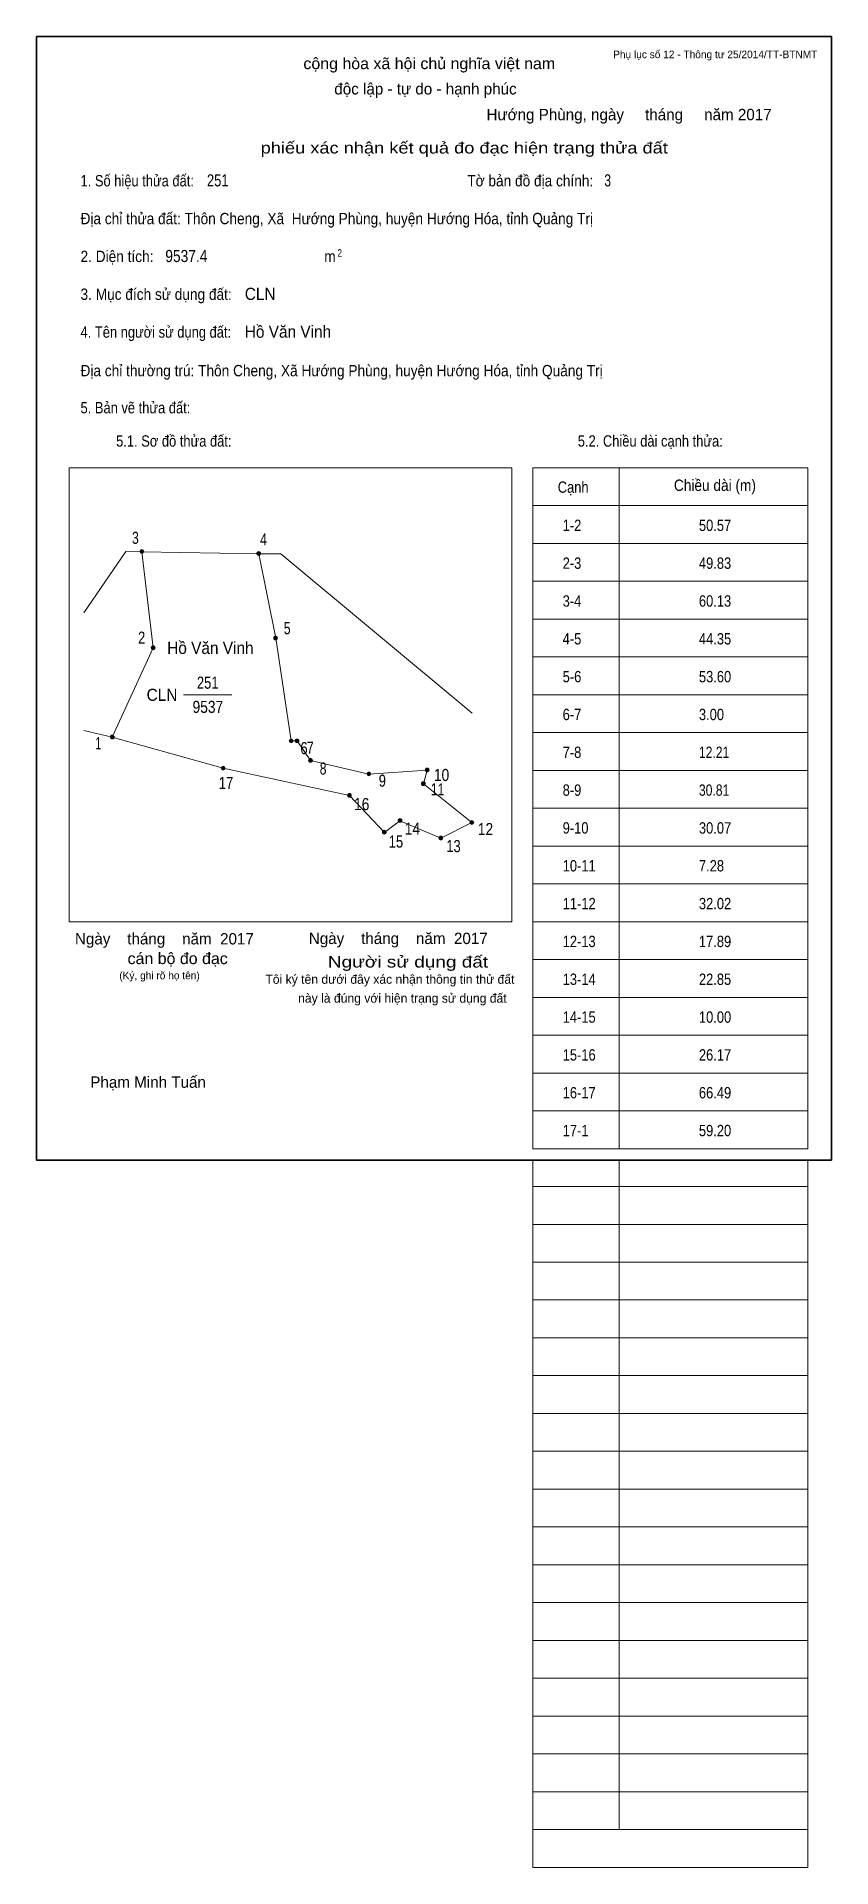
# Model space of a CAD drawing. Header units: centimetres. Extents: x 0 to 21, y -18.7 to 29.7.
import ezdxf
from ezdxf.enums import TextEntityAlignment as Align

# ---------------------------------------------------------------- set-up
doc = ezdxf.new("R2010")
doc.units = ezdxf.units.CM
doc.header["$LTSCALE"] = 0.12
doc.layers.add('30', color=7, linetype='Continuous')
doc.layers.add('34', color=7, linetype='Continuous')
for name, color, linetype, lineweight in [('32', 7, 'Continuous', 13), ('33', 7, 'Continuous', 13), ('6', 7, 'Continuous', 13), ('63', 7, 'Continuous', 13)]:
    doc.layers.add(name, color=color, linetype=linetype, lineweight=lineweight)

msp = doc.modelspace()

# ---------------------------------------------------------------- hatches: boundary and pattern name
at = {"layer": '32'}
for points in [[(2.8295, 16.0872, 1), (2.7295, 16.0872, 1)], [(5.9168, 16.0358, 1), (5.8168, 16.0358, 1)], [(3.1284, 13.5458, 1), (3.0284, 13.5458, 1)], [(6.3635, 13.8025, 1), (6.2635, 13.8025, 1)], [(2.05, 11.1836, 1), (1.95, 11.1836, 1)], [(6.7743, 11.0809, 1), (6.6743, 11.0809, 1)], [(6.9284, 11.0809, 1), (6.8284, 11.0809, 1)], [(4.977, 10.362, 1), (4.877, 10.362, 1)], [(7.2878, 10.5674, 1), (7.1878, 10.5674, 1)], [(8.8284, 10.2079, 1), (8.7284, 10.2079, 1)], [(10.3689, 10.3106, 1), (10.2689, 10.3106, 1)], [(8.3149, 9.6431, 1), (8.2149, 9.6431, 1)], [(10.2662, 9.9512, 1), (10.1662, 9.9512, 1)], [(9.2392, 8.6674, 1), (9.1392, 8.6674, 1)], [(9.65, 8.9755, 1), (9.55, 8.9755, 1)], [(11.55, 8.9242, 1), (11.45, 8.9242, 1)], [(10.7284, 8.5134, 1), (10.6284, 8.5134, 1)]]:
    msp.add_hatch(color=256, dxfattribs=at).paths.add_polyline_path(points)

# ---------------------------------------------------------------- linework, layer by layer
for centre in [(2.7795, 16.0872), (5.8668, 16.0358), (3.0784, 13.5458), (6.3135, 13.8025), (2, 11.1836), (6.7243, 11.0809), (6.8784, 11.0809), (4.927, 10.362), (7.2378, 10.5674), (8.7784, 10.2079), (10.3189, 10.3106), (8.2649, 9.6431), (10.2162, 9.9512), (9.1892, 8.6674), (9.6, 8.9755), (11.5, 8.9242), (10.6784, 8.5134)]:
    msp.add_circle(centre, 0.05, dxfattribs=at)
at = {"layer": '33'}
msp.add_line((3.88, 12.3), (5.16, 12.3), dxfattribs=at)
at = {"layer": '6'}
for p, q in [((2.78, 16.08), (5.87, 16.03)), ((2, 11.18), (1.25, 11.36))]:
    msp.add_line(p, q, dxfattribs=at)
for points in [[(2.78, 16.08), (2.36, 16.09), (1.25, 14.47)], [(2, 11.18), (3.08, 13.54), (2.78, 16.08)], [(5.87, 16.03), (6.45, 16.03), (11.51, 11.81)], [(5.87, 16.03), (6.32, 13.8), (6.73, 11.08), (6.88, 11.08), (7.24, 10.56), (8.78, 10.2), (10.32, 10.31)], [(2, 11.18), (4.93, 10.36), (8.27, 9.64), (9.19, 8.66)], [(10.32, 10.31), (10.22, 9.95), (11.5, 8.92), (10.68, 8.51), (9.6, 8.97), (9.19, 8.66)]]:
    msp.add_lwpolyline(points, dxfattribs=at)
at = {"layer": '63'}
for p, q in [((0.86, 18.3), (12.56, 18.3)), ((0.86, 6.3), (0.86, 18.3)), ((12.56, 6.3), (12.56, 18.3)), ((13.11, 18.3), (20.38, 18.3)), ((13.11, 0.3), (13.11, 18.3)), ((15.39, 0.3), (15.39, 18.3)), ((20.38, 0.3), (20.38, 18.3)), ((13.11, 17.3), (20.38, 17.3)), ((13.11, 16.3), (20.38, 16.3)), ((13.11, 15.3), (20.38, 15.3)), ((13.11, 14.3), (20.38, 14.3)), ((13.11, 13.3), (20.38, 13.3)), ((13.11, 12.3), (20.38, 12.3)), ((13.11, 11.3), (20.38, 11.3)), ((13.11, 10.3), (20.38, 10.3)), ((13.11, 9.3), (20.38, 9.3)), ((13.11, 8.3), (20.38, 8.3)), ((13.11, 7.3), (20.38, 7.3)), ((0.86, 6.3), (12.56, 6.3)), ((13.11, 6.3), (20.38, 6.3)), ((13.11, 5.3), (20.38, 5.3)), ((13.11, 4.3), (20.38, 4.3)), ((13.11, 3.3), (20.38, 3.3)), ((13.11, 2.3), (20.38, 2.3)), ((13.11, 1.3), (20.38, 1.3)), ((13.11, 0.3), (20.38, 0.3)), ((13.11, -18.7), (13.11, 0)), ((15.39, -17.7), (15.39, 0)), ((20.38, -18.7), (20.38, 0)), ((13.11, -0.7), (20.38, -0.7)), ((13.11, -0.7), (20.38, -0.7)), ((13.11, -1.7), (20.38, -1.7)), ((13.11, -2.7), (20.38, -2.7)), ((13.11, -3.7), (20.38, -3.7)), ((13.11, -4.7), (20.38, -4.7)), ((13.11, -5.7), (20.38, -5.7)), ((13.11, -6.7), (20.38, -6.7)), ((13.11, -7.7), (20.38, -7.7)), ((13.11, -8.7), (20.38, -8.7)), ((13.11, -9.7), (20.38, -9.7)), ((13.11, -10.7), (20.38, -10.7)), ((13.11, -11.7), (20.38, -11.7)), ((13.11, -12.7), (20.38, -12.7)), ((13.11, -13.7), (20.38, -13.7)), ((13.11, -14.7), (20.38, -14.7)), ((13.11, -15.7), (20.38, -15.7)), ((13.11, -16.7), (20.38, -16.7)), ((13.11, -17.7), (20.38, -17.7)), ((13.11, -18.7), (20.38, -18.7))]:
    msp.add_line(p, q, dxfattribs=at)
at = {"layer": '63', "lineweight": 35}
msp.add_lwpolyline([(0, 0), (0, 29.7), (21, 29.7), (21, 0)], close=True, dxfattribs=at)

# ---------------------------------------------------------------- texts
at = {"layer": '30'}
for s, width, p in [('1-2', 0.85, (13.9, 16.63)), ('50.57', 0.85, (17.5, 16.63)), ('2-3', 0.85, (13.9, 15.63)), ('49.83', 0.85, (17.5, 15.63)), ('3-4', 0.85, (13.9, 14.63)), ('60.13', 0.85, (17.5, 14.63)), ('4-5', 0.85, (13.9, 13.63)), ('44.35', 0.85, (17.5, 13.63)), ('5-6', 0.85, (13.9, 12.63)), ('53.60', 0.85, (17.5, 12.63)), ('6-7', 0.85, (13.9, 11.63)), ('3.00', 0.85, (17.5, 11.63)), ('7-8', 0.85, (13.9, 10.63)), ('12.21', 0.8, (17.5, 10.63)), ('8-9', 0.85, (13.9, 9.63)), ('30.81', 0.8, (17.5, 9.63)), ('9-10', 0.85, (13.9, 8.63)), ('30.07', 0.85, (17.5, 8.63)), ('10-11', 0.85, (13.9, 7.63)), ('7.28', 0.85, (17.5, 7.63)), ('11-12', 0.85, (13.9, 6.63)), ('32.02', 0.85, (17.5, 6.63)), ('12-13', 0.85, (13.9, 5.63)), ('17.89', 0.85, (17.5, 5.63)), ('13-14', 0.85, (13.9, 4.63)), ('22.85', 0.85, (17.5, 4.63)), ('14-15', 0.85, (13.9, 3.63)), ('10.00', 0.85, (17.5, 3.63)), ('15-16', 0.85, (13.9, 2.63)), ('26.17', 0.85, (17.5, 2.63)), ('16-17', 0.85, (13.9, 1.63)), ('66.49', 0.85, (17.5, 1.63)), ('17-1', 0.85, (13.9, 0.63)), ('59.20', 0.85, (17.5, 0.63))]:
    msp.add_text(s, height=0.3, dxfattribs=dict(at, width=width)).set_placement(p)
at = {"layer": '32'}
for s, width, p in [('3', 0.75, (2.61, 16.29)), ('4', 0.8, (5.995, 16.25)), ('5', 0.75, (6.62, 13.9)), ('2', 0.8, (2.775, 13.65)), ('1', 0.65, (1.63, 10.86)), ('6', 0.8, (7.065, 10.73)), ('7', 0.75, (7.23, 10.74)), ('8', 0.75, (7.57, 10.19)), ('9', 0.8, (9.135, 9.87)), ('10', 0.85, (10.7, 10.02)), ('17', 0.8, (5.005, 9.81)), ('11', 0.75, (10.595, 9.64)), ('16', 0.85, (8.59, 9.25)), ('14', 0.85, (9.93, 8.6)), ('12', 0.85, (11.86, 8.59)), ('15', 0.8, (9.495, 8.26)), ('13', 0.8, (11.015, 8.14))]:
    msp.add_text(s, height=0.32, dxfattribs=dict(at, width=width)).set_placement(p, align=Align.CENTER)
at = {"layer": '33'}
for s, width, p in [('251', 0.8, (4.52, 12.46)), ('9537', 0.85, (4.525, 11.82))]:
    msp.add_text(s, height=0.32, dxfattribs=dict(at, width=width)).set_placement(p, align=Align.CENTER)
at = {"layer": '33', "width": 0.95}
msp.add_text('CLN', height=0.32, dxfattribs=at).set_placement((3.72, 12.14), align=Align.RIGHT)
at = {"layer": '34'}
for s, width, p in [('251', 0.8, (4.5, 25.74)), ('3', 0.75, (15, 25.74)), ('9537.4', 0.85, (3.4, 23.74)), ('CLN', 0.95, (5.5, 22.74)), ('Hồ Văn Vinh', 0.95, (5.5, 21.74)), ('Hồ Văn Vinh', 0.95, (3.45, 13.38))]:
    msp.add_text(s, height=0.32, dxfattribs=dict(at, width=width)).set_placement(p)
at = {"layer": '63', "width": 1.05}
msp.add_text('cộng hòa xã hội chủ nghĩa việt nam', height=0.3, dxfattribs=at).set_placement((10.375, 28.84), align=Align.CENTER)
at = {"layer": '63'}
for s, height, p in [('Phụ lục số 12 - Thông tư 25/2014/TT-BTNMT', 0.2, (20.63, 29.13)), ('Ngày    tháng    năm  2017', 0.3, (5.74, 5.7)), ('Ngày    tháng    năm  2017', 0.3, (11.92, 5.71)), ('(Ký, ghi rõ họ tên)', 0.2, (4.31, 4.78))]:
    msp.add_text(s, height=height, dxfattribs=at).set_placement(p, align=Align.RIGHT)
for s, height, p in [('độc lập - tự do - hạnh phúc', 0.3, (10.275, 28.17)), ('Hướng Phùng, ngày     tháng     năm 2017', 0.3, (15.655, 27.49)), ('Tôi ký tên dưới đây xác nhận thông tin thử đất', 0.24, (9.335, 4.66)), ('này là đúng với hiện trạng sử dụng đất', 0.24, (9.665, 4.16)), ('Phạm Minh Tuấn', 0.3, (2.945, 1.91))]:
    msp.add_text(s, height=height, dxfattribs=at).set_placement(p, align=Align.CENTER)
for s, width, p in [('phiếu xác nhận kết quả đo đạc hiện trạng thửa đất', 1.2, (16.68, 26.61)), ('cán bộ đo đạc', 1.05, (5.05, 5.18)), ('Người sử dụng đất', 1.25, (11.93, 5.09))]:
    msp.add_text(s, height=0.3, dxfattribs=dict(at, width=width)).set_placement(p, align=Align.RIGHT)
for s, height, width, p in [('1. Số hiệu thửa đất:', 0.3, 0.85, (1.16, 25.74)), ('Tờ bản đồ địa chính:', 0.3, 0.9, (11.38, 25.74)), ('Địa chỉ thửa đất: Thôn Cheng, Xã  Hướng Phùng, huyện Hướng Hóa, tỉnh Quảng Trị', 0.3, 0.9, (1.16, 24.74)), ('2. Diện tích:', 0.3, 0.9, (1.16, 23.74)), ('m', 0.3, 0.9, (7.6, 23.74)), ('2', 0.2, 0.8, (7.95, 23.88)), ('3. Mục đích sử dụng đất:', 0.3, 0.9, (1.16, 22.74)), ('4. Tên người sử dụng đất:', 0.3, 0.85, (1.16, 21.74)), ('Địa chỉ thường trú: Thôn Cheng, Xã Hướng Phùng, huyện Hướng Hóa, tỉnh Quảng Trị', 0.3, 0.9, (1.16, 20.72)), ('5. Bản vẽ thửa đất:', 0.3, 0.85, (1.16, 19.74)), ('5.1. Sơ đồ thửa đất:', 0.3, 0.85, (2.1, 18.86)), ('5.2. Chiều dài cạnh thửa:', 0.3, 0.85, (14.3, 18.86)), ('Cạnh', 0.3, 0.85, (13.77, 17.64)), ('Chiều dài (m)', 0.3, 0.9, (16.84, 17.69))]:
    msp.add_text(s, height=height, dxfattribs=dict(at, width=width)).set_placement(p)

doc.saveas('drawing.dxf')
